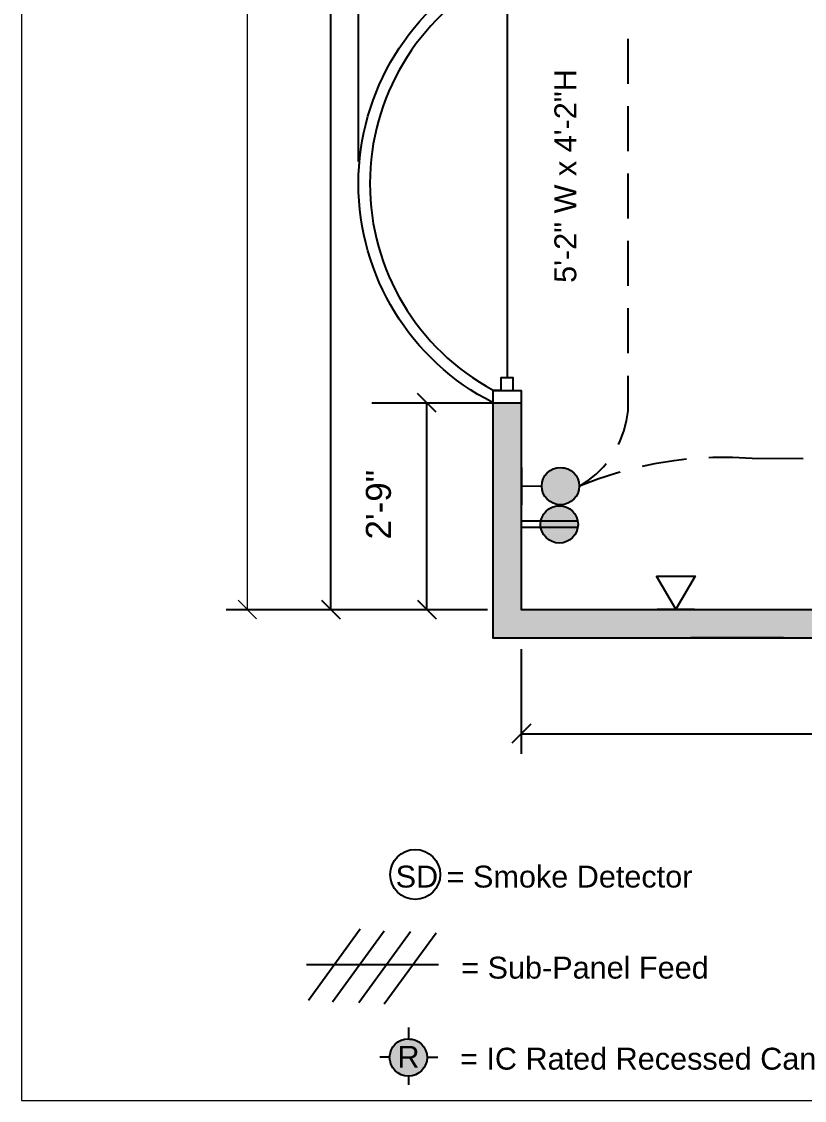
# Model space of a CAD drawing. Header units: millimetres. Extents: x -6528 to 8477, y -4350 to 6937.
# Drawn here: x -6528 to -3353, y -4350 to 27 of the extents above; entities that cross this region are included whole.
import ezdxf

# ---------------------------------------------------------------- set-up
doc = ezdxf.new("R2010")
doc.units = ezdxf.units.MM
doc.styles.add('PDF Arial', font='arial.ttf')

msp = doc.modelspace()

# ---------------------------------------------------------------- linework, layer by layer
at = {"color": 7, "lineweight": 0}
msp.add_lwpolyline([(-6528.3, -4349.5), (8476.7, -4349.5), (8476.7, 6937), (-6528.3, 6937)], close=True, dxfattribs=at)
at = {"color": 7, "lineweight": 9}
for points in [[(-5612.3, -2358.5), (-5612.3, 5868)], [(-5650, -2319.6), (-5574.7, -2396.1)]]:
    msp.add_lwpolyline(points, dxfattribs=at)
at = {"color": 7, "lineweight": 25}
for points in [[(-5273.4, -2358.5), (-5273.4, 2891.8)], [(-5161.6, -541.2), (-5161.6, 1087.9)], [(-4557.9, -1418.2), (-4557.9, 156.1)], [(-4068.3, -225.3), (-4068.3, -43.1)], [(-4068.3, -498.6), (-4068.3, -316.4)], [(-4068.3, -772), (-4068.3, -589.8)], [(-4584.6, -1469.3), (-4533.6, -1469.3), (-4533.6, -1418.2), (-4584.6, -1418.2), (-4584.6, -1469.3), (-4616.2, -1469.3), (-4502, -1469.3), (-4502, -1571.3), (-4502, -2358.5), (-147, -2358.5), (-147, -682.1)], [(-4068.3, -1045.3), (-4068.3, -863.1)], [(-4068.3, -1318.6), (-4068.3, -1136.4)], [(-4559.1, -1418.2), (-4559.1, -1418.2)], [(-4107.2, -1689.1), (-4099.9, -1673.3), (-4085.4, -1634.5), (-4074.4, -1593.2), (-4068.3, -1551.9), (-4068.3, -1409.7)], [(-4847, -1557.9), (-4922.3, -1482.6)], [(-4616.2, -1469.3), (-4616.2, -1571.3), (-4616.2, -2472.7), (7113.7, -2472.7), (7113.7, -1469.3), (6999.5, -1469.3), (6999.5, -2358.5)], [(-4884.7, -2358.5), (-4884.7, -1520.3)], [(-3831.5, -1748.7), (-3882.5, -1754.7), (-3961.4, -1766.9), (-4011.3, -1777.8)], [(-3357.7, -1747.4), (-3565.4, -1745), (-3644.4, -1741.4), (-3724.6, -1741.4), (-3740.4, -1742.6)], [(-4499.6, -1933.3), (-4499.6, -1781.5)], [(-4099.9, -1800.9), (-4115.7, -1804.5), (-4191, -1828.8), (-4265.1, -1858), (-4229.9, -1834.9), (-4197.1, -1809.4), (-4168, -1779), (-4157, -1765.7)], [(-4499.6, -1856.8), (-4417, -1858)], [(-4272.4, -2000.1), (-4502, -2000.1)], [(-4272.4, -2025.6), (-4502, -2025.6)], [(-5698.6, -2358.5), (-4638.1, -2358.5)], [(-5312.3, -2319.6), (-5235.8, -2396.1)], [(-4922.3, -2319.6), (-4847, -2396.1)], [(-3950.5, -2357.3), (-3798.7, -2357.3)], [(-3437.9, -2472.7), (-3813.2, -2472.7)], [(-4502, -2518.8), (-4502, -2944)], [(-4502, -2730.2), (-4502, -2866.3)], [(-4463.1, -2823.7), (-4539.7, -2900.3)], [(-4502, -2862.6), (-147, -2862.6)], [(-5364.5, -3942.6), (-5154.4, -3653.4)], [(-5267.3, -3949.8), (-5057.2, -3661.9)], [(-5160.4, -3952.3), (-4950.3, -3664.4)], [(-5057.2, -3958.3), (-4847, -3669.2)], [(-4837.3, -3799.2), (-5373, -3799.2)], [(-5238.2, -3799.2), (-5238.2, -3799.2)], [(-5238.2, -3799.2), (-5238.2, -3799.2)], [(-5104.6, -3799.2), (-5104.6, -3799.2)], [(-5104.6, -3799.2), (-5104.6, -3799.2)], [(-4970.9, -3799.2), (-4970.9, -3799.2)], [(-4970.9, -3799.2), (-4970.9, -3799.2)], [(-4958.8, -4053.1), (-4958.8, -4099.3)], [(-5035.3, -4174.6), (-5075.4, -4174.6)], [(-4839.7, -4175.8), (-4883.5, -4175.8)], [(-4958.8, -4251.1), (-4958.8, -4286.3)]]:
    msp.add_lwpolyline(points, dxfattribs=at)
for points in [[(-4616, -1519.2, -0.613869), (-4616.2, 258.2), (-4616.2, 1087.9)], [(-5107, -1520.3), (-4616.2, -1520.3), (-4502, -1520.3, -0.001116), (-4505.5, -1518.8)]]:
    msp.add_lwpolyline(points, format="xyb", dxfattribs=at)
msp.add_lwpolyline([(-3952.9, -2222.4), (-3796.2, -2222.4), (-3874, -2357.3)], close=True, dxfattribs=at)
for centre, radius in [((-4342.3, -1857.4), 75.9), ((-4347.1, -2012.9), 75.9), ((-4931.4, -3433), 101.4), ((-4959.4, -4175.2), 75.9)]:
    msp.add_circle(centre, radius, dxfattribs=at)
msp.add_arc((-4163.7, -630.5), 951.8, 118.3612, 241.6387, dxfattribs=at)
at = {"color": 252, "true_color": 0x959595, "transparency": 33554559}
for points in [[(-4505.7, -1520.3), (-4616.2, -1520.3), (-4502, -2358.5)], [(-4616.2, -1520.3), (-4502, -2358.5), (-4616.2, -2358.5)], [(7113.7, -2358.5), (-4616.2, -2358.5), (7113.7, -2472.7)], [(-4616.2, -2358.5), (7113.7, -2472.7), (-4616.2, -2472.7)]]:
    msp.add_solid(points, dxfattribs=at)
at = {"color": 2, "transparency": 33554559}
for points in [[(-4374.5, -1790), (-4295.5, -1797.2), (-4386.6, -1797.2)], [(-4362.3, -1785.1), (-4307.7, -1790), (-4374.5, -1790)], [(-4307.7, -1790), (-4374.5, -1790), (-4295.5, -1797.2)], [(-4347.7, -1782.7), (-4319.8, -1785.1), (-4362.3, -1785.1)], [(-4319.8, -1785.1), (-4362.3, -1785.1), (-4307.7, -1790)], [(-4334.4, -1782.7), (-4347.7, -1782.7), (-4319.8, -1785.1)], [(-4412.1, -1830), (-4266.4, -1843.4), (-4415.8, -1843.4)], [(-4406.1, -1817.9), (-4270, -1830), (-4412.1, -1830)], [(-4270, -1830), (-4412.1, -1830), (-4266.4, -1843.4)], [(-4397.6, -1807), (-4276.1, -1817.9), (-4406.1, -1817.9)], [(-4276.1, -1817.9), (-4406.1, -1817.9), (-4270, -1830)], [(-4386.6, -1797.2), (-4284.6, -1807), (-4397.6, -1807)], [(-4284.6, -1807), (-4397.6, -1807), (-4276.1, -1817.9)], [(-4295.5, -1797.2), (-4386.6, -1797.2), (-4284.6, -1807)], [(-4415.8, -1843.4), (-4265.1, -1858), (-4417, -1858)], [(-4265.1, -1858), (-4417, -1858), (-4266.4, -1871.4)], [(-4417, -1858), (-4266.4, -1871.4), (-4415.8, -1871.4)], [(-4266.4, -1843.4), (-4415.8, -1843.4), (-4265.1, -1858)], [(-4266.4, -1871.4), (-4415.8, -1871.4), (-4270, -1884.7)], [(-4415.8, -1871.4), (-4270, -1884.7), (-4412.1, -1884.7)], [(-4270, -1884.7), (-4412.1, -1884.7), (-4276.1, -1898.1)], [(-4412.1, -1884.7), (-4276.1, -1898.1), (-4406.1, -1898.1)], [(-4276.1, -1898.1), (-4406.1, -1898.1), (-4284.6, -1909)], [(-4406.1, -1898.1), (-4284.6, -1909), (-4397.6, -1909)], [(-4284.6, -1909), (-4397.6, -1909), (-4295.5, -1918.7)], [(-4397.6, -1909), (-4295.5, -1918.7), (-4386.6, -1918.7)], [(-4295.5, -1918.7), (-4386.6, -1918.7), (-4307.7, -1926)], [(-4386.6, -1918.7), (-4307.7, -1926), (-4374.5, -1926)], [(-4307.7, -1926), (-4374.5, -1926), (-4319.8, -1930.9)], [(-4374.5, -1926), (-4319.8, -1930.9), (-4362.3, -1930.9)], [(-4319.8, -1930.9), (-4362.3, -1930.9), (-4334.4, -1933.3)], [(-4362.3, -1930.9), (-4334.4, -1933.3), (-4347.7, -1933.3)], [(-4992.8, -4107.8), (-4913.8, -4115.1), (-5004.9, -4115.1)], [(-4979.4, -4102.9), (-4924.8, -4107.8), (-4992.8, -4107.8)], [(-4924.8, -4107.8), (-4992.8, -4107.8), (-4913.8, -4115.1)], [(-4966.1, -4099.3), (-4938.1, -4102.9), (-4979.4, -4102.9)], [(-4938.1, -4102.9), (-4979.4, -4102.9), (-4924.8, -4107.8)], [(-4952.7, -4099.3), (-4966.1, -4099.3), (-4938.1, -4102.9)], [(-5030.5, -4147.9), (-4884.7, -4161.2), (-5034.1, -4161.2)], [(-5023.2, -4135.7), (-4888.3, -4147.9), (-5030.5, -4147.9)], [(-4888.3, -4147.9), (-5030.5, -4147.9), (-4884.7, -4161.2)], [(-5014.7, -4124.8), (-4894.4, -4135.7), (-5023.2, -4135.7)], [(-4894.4, -4135.7), (-5023.2, -4135.7), (-4888.3, -4147.9)], [(-5004.9, -4115.1), (-4902.9, -4124.8), (-5014.7, -4124.8)], [(-4902.9, -4124.8), (-5014.7, -4124.8), (-4894.4, -4135.7)], [(-4913.8, -4115.1), (-5004.9, -4115.1), (-4902.9, -4124.8)], [(-5034.1, -4161.2), (-4883.5, -4175.8), (-5035.3, -4175.8)], [(-4883.5, -4175.8), (-5035.3, -4175.8), (-4884.7, -4189.2)], [(-5035.3, -4175.8), (-4884.7, -4189.2), (-5034.1, -4189.2)], [(-4884.7, -4161.2), (-5034.1, -4161.2), (-4883.5, -4175.8)], [(-4884.7, -4189.2), (-5034.1, -4189.2), (-4888.3, -4202.5)], [(-5034.1, -4189.2), (-4888.3, -4202.5), (-5030.5, -4202.5)], [(-4888.3, -4202.5), (-5030.5, -4202.5), (-4894.4, -4215.9)], [(-5030.5, -4202.5), (-4894.4, -4215.9), (-5023.2, -4215.9)], [(-4894.4, -4215.9), (-5023.2, -4215.9), (-4902.9, -4226.8)], [(-5023.2, -4215.9), (-4902.9, -4226.8), (-5014.7, -4226.8)], [(-4902.9, -4226.8), (-5014.7, -4226.8), (-4913.8, -4235.3)], [(-5014.7, -4226.8), (-4913.8, -4235.3), (-5004.9, -4235.3)], [(-4913.8, -4235.3), (-5004.9, -4235.3), (-4924.8, -4243.8)], [(-5004.9, -4235.3), (-4924.8, -4243.8), (-4992.8, -4243.8)], [(-4924.8, -4243.8), (-4992.8, -4243.8), (-4938.1, -4248.7)], [(-4992.8, -4243.8), (-4938.1, -4248.7), (-4979.4, -4248.7)], [(-4938.1, -4248.7), (-4979.4, -4248.7), (-4952.7, -4251.1)], [(-4979.4, -4248.7), (-4952.7, -4251.1), (-4966.1, -4251.1)]]:
    msp.add_solid(points, dxfattribs=at)
at = {"color": 102, "true_color": 0x12c44a, "transparency": 33554559}
for points in [[(-4402.4, -1962.5), (-4282.1, -1973.4), (-4410.9, -1973.4)], [(-4392.7, -1952.7), (-4290.7, -1962.5), (-4402.4, -1962.5)], [(-4290.7, -1962.5), (-4402.4, -1962.5), (-4282.1, -1973.4)], [(-4380.5, -1945.5), (-4301.6, -1952.7), (-4392.7, -1952.7)], [(-4301.6, -1952.7), (-4392.7, -1952.7), (-4290.7, -1962.5)], [(-4367.2, -1940.6), (-4312.5, -1945.5), (-4380.5, -1945.5)], [(-4312.5, -1945.5), (-4380.5, -1945.5), (-4301.6, -1952.7)], [(-4353.8, -1936.9), (-4325.9, -1940.6), (-4367.2, -1940.6)], [(-4325.9, -1940.6), (-4367.2, -1940.6), (-4312.5, -1945.5)], [(-4339.2, -1936.9), (-4353.8, -1936.9), (-4325.9, -1940.6)], [(-4421.8, -2000.1), (-4423.1, -2013.5), (-4423.1, -2013.5)], [(-4421.8, -2000.1), (-4271.2, -2013.5), (-4423.1, -2013.5)], [(-4417, -1985.5), (-4272.4, -1998.9), (-4421.8, -1998.9)], [(-4272.4, -1998.9), (-4421.8, -1998.9), (-4272.4, -2000.1)], [(-4421.8, -1998.9), (-4272.4, -2000.1), (-4421.8, -2000.1)], [(-4272.4, -2000.1), (-4421.8, -2000.1), (-4271.2, -2013.5)], [(-4410.9, -1973.4), (-4276.1, -1985.5), (-4417, -1985.5)], [(-4276.1, -1985.5), (-4417, -1985.5), (-4272.4, -1998.9)], [(-4282.1, -1973.4), (-4410.9, -1973.4), (-4276.1, -1985.5)], [(-4272.4, -2000.1), (-4271.2, -2013.5), (-4271.2, -2013.5)], [(-4423.1, -2013.5), (-4421.8, -2025.6), (-4421.8, -2025.6)], [(-4271.2, -2013.5), (-4423.1, -2013.5), (-4272.4, -2025.6)], [(-4423.1, -2013.5), (-4272.4, -2025.6), (-4421.8, -2025.6)], [(-4421.8, -2025.6), (-4421.8, -2026.8), (-4421.8, -2026.8)], [(-4421.8, -2025.6), (-4272.4, -2025.6), (-4272.4, -2025.6)], [(-4272.4, -2025.6), (-4272.4, -2025.6), (-4421.8, -2025.6)], [(-4272.4, -2025.6), (-4421.8, -2025.6), (-4273.6, -2032.9)], [(-4421.8, -2025.6), (-4273.6, -2032.9), (-4419.4, -2032.9)], [(-4421.8, -2026.8), (-4419.4, -2032.9), (-4419.4, -2032.9)], [(-4419.4, -2032.9), (-4418.2, -2039), (-4418.2, -2039)], [(-4273.6, -2032.9), (-4419.4, -2032.9), (-4276.1, -2039)], [(-4419.4, -2032.9), (-4276.1, -2039), (-4418.2, -2039)], [(-4418.2, -2039), (-4418.2, -2040.2), (-4418.2, -2040.2)], [(-4276.1, -2039), (-4418.2, -2039), (-4276.1, -2040.2)], [(-4418.2, -2039), (-4276.1, -2040.2), (-4418.2, -2040.2)], [(-4418.2, -2040.2), (-4417, -2040.2), (-4417, -2040.2)], [(-4418.2, -2040.2), (-4276.1, -2040.2), (-4417, -2040.2)], [(-4417, -2040.2), (-4414.6, -2046.3), (-4414.6, -2046.3)], [(-4276.1, -2040.2), (-4417, -2040.2), (-4278.5, -2046.3)], [(-4417, -2040.2), (-4278.5, -2046.3), (-4414.6, -2046.3)], [(-4414.6, -2046.3), (-4412.1, -2052.4), (-4412.1, -2052.4)], [(-4278.5, -2046.3), (-4414.6, -2046.3), (-4282.1, -2052.4)], [(-4414.6, -2046.3), (-4282.1, -2052.4), (-4412.1, -2052.4)], [(-4412.1, -2052.4), (-4410.9, -2052.4), (-4410.9, -2052.4)], [(-4412.1, -2052.4), (-4282.1, -2052.4), (-4410.9, -2052.4)], [(-4410.9, -2052.4), (-4410.9, -2053.6), (-4410.9, -2053.6)], [(-4282.1, -2052.4), (-4410.9, -2052.4), (-4282.1, -2053.6)], [(-4410.9, -2052.4), (-4282.1, -2053.6), (-4410.9, -2053.6)], [(-4410.9, -2053.6), (-4407.3, -2058.4), (-4407.3, -2058.4)], [(-4282.1, -2053.6), (-4410.9, -2053.6), (-4287, -2058.4)], [(-4410.9, -2053.6), (-4287, -2058.4), (-4407.3, -2058.4)], [(-4282.1, -2053.6), (-4287, -2058.4), (-4287, -2058.4)], [(-4278.5, -2046.3), (-4282.1, -2052.4), (-4282.1, -2052.4)], [(-4282.1, -2052.4), (-4282.1, -2053.6), (-4282.1, -2053.6)], [(-4276.1, -2040.2), (-4278.5, -2046.3), (-4278.5, -2046.3)], [(-4273.6, -2032.9), (-4276.1, -2039), (-4276.1, -2039)], [(-4276.1, -2039), (-4276.1, -2040.2), (-4276.1, -2040.2)], [(-4272.4, -2026.8), (-4273.6, -2032.9), (-4273.6, -2032.9)], [(-4271.2, -2013.5), (-4272.4, -2025.6), (-4272.4, -2025.6)], [(-4272.4, -2025.6), (-4272.4, -2026.8), (-4272.4, -2026.8)], [(-4407.3, -2058.4), (-4403.6, -2063.3), (-4403.6, -2063.3)], [(-4287, -2058.4), (-4407.3, -2058.4), (-4290.7, -2063.3)], [(-4407.3, -2058.4), (-4290.7, -2063.3), (-4403.6, -2063.3)], [(-4403.6, -2063.3), (-4402.4, -2064.5), (-4402.4, -2064.5)], [(-4403.6, -2063.3), (-4290.7, -2063.3), (-4290.7, -2063.3)], [(-4290.7, -2063.3), (-4290.7, -2063.3), (-4403.6, -2063.3)], [(-4290.7, -2063.3), (-4403.6, -2063.3), (-4296.7, -2069.4)], [(-4403.6, -2063.3), (-4296.7, -2069.4), (-4397.6, -2069.4)], [(-4402.4, -2064.5), (-4397.6, -2069.4), (-4397.6, -2069.4)], [(-4397.6, -2069.4), (-4392.7, -2073), (-4392.7, -2073)], [(-4296.7, -2069.4), (-4397.6, -2069.4), (-4300.4, -2073)], [(-4397.6, -2069.4), (-4300.4, -2073), (-4392.7, -2073)], [(-4392.7, -2073), (-4300.4, -2073), (-4300.4, -2073)], [(-4300.4, -2073), (-4300.4, -2073), (-4392.7, -2073)], [(-4392.7, -2073), (-4385.4, -2077.9), (-4385.4, -2077.9)], [(-4301.6, -2073), (-4301.6, -2073), (-4392.7, -2073)], [(-4301.6, -2073), (-4392.7, -2073), (-4300.4, -2073)], [(-4301.6, -2073), (-4392.7, -2073), (-4307.7, -2077.9)], [(-4392.7, -2073), (-4307.7, -2077.9), (-4385.4, -2077.9)], [(-4385.4, -2077.9), (-4380.5, -2080.3), (-4380.5, -2080.3)], [(-4307.7, -2077.9), (-4385.4, -2077.9), (-4312.5, -2080.3)], [(-4385.4, -2077.9), (-4312.5, -2080.3), (-4380.5, -2080.3)], [(-4380.5, -2080.3), (-4380.5, -2081.5), (-4380.5, -2081.5)], [(-4380.5, -2080.3), (-4312.5, -2080.3), (-4312.5, -2080.3)], [(-4312.5, -2080.3), (-4312.5, -2080.3), (-4380.5, -2080.3)], [(-4312.5, -2080.3), (-4380.5, -2080.3), (-4321, -2083.9)], [(-4380.5, -2080.3), (-4321, -2083.9), (-4372, -2083.9)], [(-4380.5, -2081.5), (-4372, -2083.9), (-4372, -2083.9)], [(-4372, -2083.9), (-4367.2, -2086.4), (-4368.4, -2086.4)], [(-4321, -2083.9), (-4372, -2083.9), (-4325.9, -2086.4)], [(-4372, -2083.9), (-4325.9, -2086.4), (-4367.2, -2086.4)], [(-4368.4, -2086.4), (-4367.2, -2086.4), (-4367.2, -2086.4)], [(-4367.2, -2086.4), (-4325.9, -2086.4), (-4325.9, -2086.4)], [(-4325.9, -2086.4), (-4325.9, -2086.4), (-4367.2, -2086.4)], [(-4367.2, -2086.4), (-4357.5, -2087.6), (-4357.5, -2087.6)], [(-4367.2, -2086.4), (-4325.9, -2086.4), (-4325.9, -2086.4)], [(-4325.9, -2086.4), (-4325.9, -2086.4), (-4367.2, -2086.4)], [(-4325.9, -2086.4), (-4367.2, -2086.4), (-4336.8, -2087.6)], [(-4367.2, -2086.4), (-4336.8, -2087.6), (-4357.5, -2087.6)], [(-4357.5, -2087.6), (-4353.8, -2088.8), (-4353.8, -2088.8)], [(-4336.8, -2087.6), (-4357.5, -2087.6), (-4339.2, -2088.8)], [(-4357.5, -2087.6), (-4339.2, -2088.8), (-4353.8, -2088.8)], [(-4336.8, -2087.6), (-4339.2, -2088.8), (-4339.2, -2088.8)], [(-4325.9, -2086.4), (-4336.8, -2087.6), (-4336.8, -2087.6)], [(-4321, -2083.9), (-4325.9, -2086.4), (-4325.9, -2086.4)], [(-4312.5, -2081.5), (-4321, -2083.9), (-4321, -2083.9)], [(-4307.7, -2077.9), (-4312.5, -2080.3), (-4312.5, -2080.3)], [(-4312.5, -2080.3), (-4312.5, -2081.5), (-4312.5, -2081.5)], [(-4301.6, -2073), (-4307.7, -2077.9), (-4307.7, -2077.9)], [(-4300.4, -2073), (-4301.6, -2073), (-4301.6, -2073)], [(-4296.7, -2069.4), (-4300.4, -2073), (-4300.4, -2073)], [(-4290.7, -2064.5), (-4296.7, -2069.4), (-4296.7, -2069.4)], [(-4287, -2058.4), (-4289.4, -2063.3), (-4290.7, -2063.3)], [(-4290.7, -2063.3), (-4289.4, -2063.3), (-4289.4, -2063.3)], [(-4290.7, -2063.3), (-4290.7, -2064.5), (-4290.7, -2064.5)]]:
    msp.add_solid(points, dxfattribs=at)

# ---------------------------------------------------------------- texts
at = {"color": 7, "attachment_point": 7, "rotation": 90, "style": 'PDF Arial'}
for s, insert, char_height in [('5\'-2" W x 4\'-2"H', (-4277, -1033.2), 88.858), ('2\'-9"', (-5028.7, -2074.2), 101.55)]:
    msp.add_mtext(s, dxfattribs=dict(at, insert=insert, char_height=char_height))
at = {"color": 7, "attachment_point": 7, "style": 'PDF Arial'}
for s, insert, char_height in [('SD = Smoke Detector', (-5011, -3487.3), 88.858), ('= Sub-Panel Feed', (-4745, -3856.6), 88.858), ('R', (-5003.7, -4217.1), 88.9), ('= IC Rated Recessed Can', (-4749.8, -4225.9), 88.858)]:
    msp.add_mtext(s, dxfattribs=dict(at, insert=insert, char_height=char_height))

doc.saveas('drawing.dxf')
